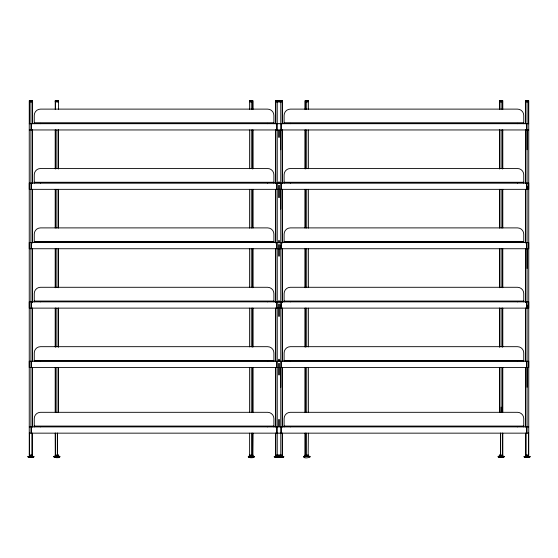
<?xml version="1.0" encoding="UTF-8"?>
<svg xmlns="http://www.w3.org/2000/svg" width="558" height="558" viewBox="0 0 558 558"><rect width="100%" height="100%" fill="white"/><g stroke="black" fill="none" stroke-linecap="round" stroke-linejoin="round"><path stroke-width="0.84" d="M279 456.73L279 457.344M280.772 387.308L280.772 367.513M280.772 308.128L280.772 304.996M280.772 248.735L280.772 245.611M280.772 209.145L280.772 189.343M280.772 149.753L280.772 129.958M501.133 407.11L501.133 412.271L501.133 367.513M525.413 123.709L525.413 101.828L528.747 101.828L528.747 455.035L525.413 455.035M527.08 387.308L527.08 367.513M527.08 308.128L527.08 304.996M527.08 268.531L527.08 248.735M527.08 189.343L527.08 186.219M527.08 149.753L527.08 129.958M32.587 123.709L32.587 101.828L29.253 101.828L29.253 455.035L32.587 455.035M32.573 183.575L32.559 129.958M32.573 242.96L32.559 189.343M32.573 302.352L32.559 248.735M32.559 426.905L32.559 367.513M32.573 360.914L32.559 308.128M55.221 129.958L55.2 168.725M55.221 189.343L55.2 228.117M55.221 248.735L55.2 287.503M55.221 367.513L55.2 412.055M55.221 308.128L55.2 346.895M249.642 129.958L249.621 168.725M249.642 189.343L249.621 228.117M249.642 248.735L249.621 287.503M249.642 308.128L249.621 346.895M249.642 367.513L249.621 412.055M275.589 189.343L275.575 242.96M275.589 129.958L275.575 183.575M275.589 248.735L275.575 302.352M275.589 308.128L275.575 360.914M275.589 367.513L275.589 426.905M278.881 197.595L278.874 185.221M278.881 183.575L278.881 181.922M278.881 316.372L278.874 303.998M278.881 302.352L278.881 300.699M278.881 256.157L278.874 244.613M278.881 242.96L278.881 240.484M279.119 137.38L279.133 129.958L528.74 129.958M278.881 374.934L278.874 363.391M278.881 360.914L278.881 359.268M279.119 197.595L279.126 185.221M278.881 419.476L278.867 426.905L29.26 426.905M279.119 256.157L279.126 244.613M279.119 316.372L279.126 303.998M279.119 374.934L279.126 363.391M282.425 183.575L282.411 129.958M282.425 242.96L282.411 189.343M282.425 302.352L282.411 248.735M282.425 360.914L282.411 308.128M282.411 426.905L282.411 367.513M305.073 129.958L305.045 168.725M305.073 189.343L305.045 228.117M305.073 248.735L305.045 287.503M305.073 308.128L305.045 346.895M305.073 367.513L305.045 412.055M499.494 129.958L499.466 168.725M499.494 248.735L499.466 287.503M499.494 189.343L499.466 228.117M499.494 308.128L499.466 346.895M499.494 367.513L499.466 412.055M525.441 129.958L525.427 183.575M525.441 189.343L525.427 242.96M525.441 308.128L525.427 360.914M525.441 248.735L525.427 302.352M525.441 367.513L525.441 426.905M276.245 101.284L276.287 100.796M279.781 101.284L279.83 100.796M305.728 101.284L305.777 100.796M500.149 101.284L500.198 100.796M250.249 455.663A11.055 10.993 90 0 0 249.21 455.998C244.969 458.299 257.594 458.369 253.36 455.998A11.055 10.993 -90 0 0 252.586 455.733M309.711 456.96L309.697 456.423L303.747 456.402C303.231 460.496 318.785 454.658 303.698 456.96M274.662 457.372L283.366 457.372L283.792 456.493L274.229 456.493M252.272 101.723L252.251 100.817M278.212 101.723L278.17 100.796M307.702 101.723L307.674 100.817M502.123 101.723L502.095 100.817M249.628 433.154L249.628 455.454L252.739 455.663L252.941 433.154M275.561 433.154L275.561 455.454L278.679 455.663L278.895 455.244M279.105 455.244L279.314 455.663L282.432 455.502L282.439 433.154M305.059 433.154L305.059 455.454L308.162 455.663L308.372 433.154M58.437 101.723L58.367 100.796M281.741 101.758L281.734 100.817M528.049 101.758L528.042 100.817M55.361 100.796L55.347 101.779M528.049 455.635L528.112 455.035M276.768 455.844L276.747 455.865A9.137 2.56 -89.8 0 0 276.566 456.088L276.517 456.179A6.452 1.82 -90 0 0 276.391 456.402L276.496 457.372M276.845 455.753L276.517 456.179L281.483 456.179A6.57 1.848 90 0 1 281.609 456.402L281.525 457.365M31.869 101.779L31.862 100.796M303.733 456.423L304.64 455.998A11.055 10.993 -90 0 1 305.414 455.733M525.483 456.2L525.782 455.998A11.055 6.863 -90 0 1 525.943 455.907M503.588 457.372L503.979 456.458L503.107 455.998A11.055 10.421 -90 0 0 502.367 455.733M528.691 457.372L528.949 456.458L528.377 455.998A11.055 6.863 90 0 0 527.729 455.663M56.358 100.719A6.884 2.664 90 0 1 56.86 100.649L56.616 100.635M249.949 100.775A6.884 5.622 -90 0 1 251.281 100.649L251.051 100.635M278.568 100.775A6.884 5.622 -90 0 0 277.228 100.649L277.305 100.635M305.379 100.775A6.884 5.622 -90 0 1 306.712 100.649L306.963 100.635M499.801 100.775A6.884 5.622 -90 0 1 501.133 100.649L501.384 100.635M59.315 457.372L59.706 456.458L58.834 455.998A11.055 10.421 90 0 0 58.346 455.816M251.414 100.635L251.498 100.635M306.872 100.635L306.481 100.635M502.472 100.775A6.884 5.622 -90 0 0 501.14 100.649L501.293 100.635M56.895 100.635L56.672 100.635M252.621 100.775A6.884 5.622 -90 0 0 251.288 100.649L251.184 100.635M308.051 100.775A6.884 5.622 -90 0 0 306.719 100.649L306.774 100.635M278.107 455.837L280.262 455.865M278.017 455.844L276.887 455.879M277.926 455.851L277.131 455.879M278.282 455.823L278.965 455.802L279 457.037M56.867 100.628L56.881 100.635A6.884 2.664 90 0 1 57.495 100.775M277.138 100.635L277.277 100.635A6.884 5.622 -90 0 0 275.889 100.775M280.695 100.635L280.772 100.628A6.884 5.622 -90 0 0 279.432 100.775M526.871 100.635L527.275 100.635M30.732 100.635L31.088 100.635M281.323 455.949L279.642 455.816M29.295 100.796L32.545 100.796M55.242 100.796L58.485 100.796M249.663 100.796L252.907 100.796M275.603 100.796L278.854 100.796M279.146 100.796L282.397 100.796M305.093 100.796L308.337 100.796M499.515 100.796L502.758 100.796M525.455 100.796L528.705 100.796M29.218 100.893L32.622 100.893M55.165 100.893L58.562 100.893M249.579 100.893L252.99 100.893M275.526 100.893L278.93 100.893M279.07 100.893L282.474 100.893M305.01 100.893L308.421 100.893M499.431 100.893L502.842 100.893M525.378 100.893L528.782 100.893M29.204 101.675L32.636 101.675M55.151 101.682L58.576 101.682M249.572 101.675L252.997 101.675M275.512 101.675L278.916 101.682M279.091 101.675L282.488 101.675M305.003 101.675L308.428 101.675M499.424 101.675L502.849 101.675M525.364 101.675L528.796 101.675M55.2 101.828L58.534 101.828L58.492 109.403M278.854 101.828L275.561 101.828L275.561 123.709M279.146 101.828L282.439 101.828L282.439 123.709M34.254 122.872L273.894 122.872M284.106 122.872L523.746 122.872M34.254 123.29L273.894 123.29M284.106 123.29L523.746 123.29M29.253 123.709L278.888 123.709M279.112 123.709L528.747 123.709M29.26 129.958L278.888 129.958L278.881 137.38M34.254 182.264L273.894 182.264M284.106 182.264L523.746 182.264M34.254 182.675L273.894 182.675M284.106 182.675L523.746 182.675M278.888 183.094L29.26 183.094L29.26 189.343L278.888 189.343M279.112 183.094L528.74 183.094L528.74 189.343L279.112 189.343M34.254 241.649L273.894 241.649M284.106 241.649L523.746 241.649M34.254 242.067L273.894 242.067M284.106 242.067L523.746 242.067M278.888 242.486L29.26 242.486L29.26 248.735L278.888 248.735M279.112 242.486L528.74 242.486L528.74 248.735L279.112 248.735M34.254 301.041L273.894 301.041M284.106 301.041L523.746 301.041M34.254 301.459L273.894 301.459M284.106 301.459L523.746 301.459M278.888 301.871L29.26 301.871L29.26 308.128L278.888 308.128M279.112 301.871L528.74 301.871L528.74 308.128L279.112 308.128M34.254 360.426L273.894 360.426M284.106 360.426L523.746 360.426M34.254 360.845L273.894 360.845M284.106 360.845L523.746 360.845M278.888 361.263L29.26 361.263L29.26 367.513L278.888 367.513M279.112 361.263L528.74 361.263L528.74 367.513L279.112 367.513M34.254 426.068L273.894 426.068M284.106 426.068L523.746 426.068M34.254 426.486L273.894 426.486M284.106 426.486L523.746 426.486M528.74 426.905L279.112 426.905L279.119 419.476M29.253 433.154L278.888 433.154M279.112 433.154L528.747 433.154M55.2 455.035L58.527 455.035M249.628 455.035L252.941 455.035M275.561 455.035L278.861 455.035M279.139 455.035L282.439 455.035M305.059 455.035L308.372 455.035M499.473 455.035L502.8 455.035L502.793 433.154M29.267 455.454L32.58 455.454M55.214 455.454L58.52 455.454M249.635 455.502L252.941 455.454M275.568 455.502L278.881 455.454M279.112 455.502L282.425 455.454M305.066 455.502L308.372 455.454M499.487 455.454L502.793 455.454M525.427 455.454L528.74 455.454M29.469 455.663L32.371 455.663M525.629 455.663L528.531 455.663M281.267 455.879L279.209 455.802A1.409 1.409 0 0 1 278.881 455.795M27.963 456.402L33.878 456.402M53.896 456.402L59.832 456.402M248.317 456.402L254.267 456.423M274.285 456.402L283.715 456.402M498.168 456.402L504.104 456.402M524.122 456.402L530.037 456.402M27.9 456.493L33.94 456.493M53.847 456.493L59.88 456.493M248.268 456.493L254.302 456.493M303.698 456.493L309.732 456.493M498.12 456.493L504.153 456.493M524.06 456.493L530.1 456.493M27.907 456.96L33.933 456.96M53.854 456.96L59.873 456.96M248.275 456.96L254.302 456.96M274.229 456.96L283.778 456.96M498.127 456.96L504.146 456.96M524.067 456.96L530.093 456.96M28.325 457.372L33.515 457.372M55.633 455.733A11.055 10.421 -90 0 0 54.893 455.998C51.65 457.748 58.583 458.069 59.455 457.372M498.545 457.372L503.728 457.372M524.485 457.372L529.675 457.372M280.82 100.635L280.772 100.628A6.884 5.622 -90 0 1 282.111 100.775M498.685 457.372L498.294 456.458L499.166 455.998A11.055 10.421 90 0 1 499.654 455.816M29.309 457.372L29.051 456.458L29.623 455.998A11.055 6.863 -90 0 1 30.271 455.663M29.979 455.656L29.888 455.035M309.669 456.402L308.79 455.998A11.055 10.993 -90 0 0 307.751 455.663M32.517 456.2L32.218 455.998A11.055 6.863 90 0 0 32.057 455.907M502.779 129.958L502.8 168.725M502.779 189.343L502.8 228.117M502.779 248.735L502.8 287.503M502.779 308.128L502.8 346.895M502.779 367.513L502.8 412.055M308.358 129.958L308.379 168.725M308.358 189.343L308.379 228.117M308.358 248.735L308.379 287.503M308.358 308.128L308.379 346.895M308.358 367.513L308.379 412.055M279.119 181.922L279.119 183.575M279.119 240.484L279.119 242.96M279.119 300.699L279.119 302.352M279.119 359.268L279.119 360.914M252.927 129.958L252.955 168.725M252.927 189.343L252.955 228.117M252.927 248.735L252.955 287.503M252.927 308.128L252.955 346.895M252.927 367.513L252.955 412.055M58.506 129.958L58.534 168.725M58.506 189.343L58.534 228.117M58.506 248.735L58.534 287.503M58.506 308.128L58.534 346.895M58.506 367.513L58.534 412.055M528.531 101.828L528.531 123.709M528.538 433.154L528.538 455.035M527.08 101.828L527.08 433.154M526.501 123.709L526.501 129.958M526.501 183.094L526.501 189.343M526.501 242.486L526.501 248.735M526.501 301.871L526.501 308.128M526.501 361.263L526.501 367.513M526.501 426.905L526.501 433.154M525.936 433.154L525.936 455.035M525.775 433.154L525.775 455.035M525.629 101.828L525.629 123.709M525.622 129.958L525.622 183.408M525.622 189.343L525.622 242.8M525.622 248.735L525.622 302.185M525.622 308.128L525.622 361.577M525.622 367.513L525.622 426.905M523.746 123.709L523.746 115.373A6.25 6.25 0 0 0 517.496 109.117L290.355 109.117A6.25 6.25 0 0 0 284.106 115.373L284.106 123.709M523.746 183.094L523.746 174.759A6.25 6.25 0 0 0 517.496 168.509L290.355 168.509A6.25 6.25 0 0 0 284.106 174.759L284.106 183.094M523.746 242.486L523.746 234.151A6.25 6.25 0 0 0 517.496 227.894L290.355 227.894A6.25 6.25 0 0 0 284.106 234.151L284.106 242.486M523.746 301.871L523.746 293.536A6.25 6.25 0 0 0 517.496 287.286L290.355 287.286A6.25 6.25 0 0 0 284.106 293.536L284.106 301.871M523.746 361.263L523.746 352.928A6.25 6.25 0 0 0 517.496 346.678L290.355 346.678A6.25 6.25 0 0 0 284.106 352.928L284.106 361.263M523.746 426.905L523.746 418.57A6.25 6.25 0 0 0 517.496 412.313L290.355 412.313A6.25 6.25 0 0 0 284.106 418.57L284.106 426.905M517.496 123.29L517.496 123.709M517.496 182.675L517.496 183.094M517.496 242.067L517.496 242.486M517.496 301.459L517.496 301.871M517.496 360.845L517.496 361.263M517.496 426.486L517.496 426.905M502.8 109.403L502.8 101.828L499.466 101.828L499.466 109.403M502.709 455.035C503.079 456.409 499.18 456.43 499.563 455.035M502.584 101.828L502.584 109.403M502.598 129.958L502.598 168.983M502.598 189.343L502.598 227.524M502.598 248.735L502.598 287.761M502.598 308.128L502.598 347.153M502.598 367.513L502.598 412.481M502.598 433.154L502.598 455.035M501.133 101.828L501.133 109.403M501.133 129.958L501.133 168.69M501.133 189.343L501.133 228.076M501.133 248.735L501.133 287.468M501.133 308.128L501.133 346.86M500.652 433.154L500.652 455.035M500.582 433.154L500.582 455.035M499.689 101.828L499.689 109.403M499.675 129.958L499.675 168.983M499.675 189.343L499.675 227.524M499.675 248.735L499.675 287.761M499.675 308.128L499.675 347.153M499.675 367.513L499.675 412.481M308.379 109.403L308.379 101.828L305.045 101.828L305.045 109.403M306.712 101.828L306.712 109.403M306.712 129.958L306.712 168.69M306.712 189.343L306.712 228.076M306.712 248.735L306.712 287.468M306.712 308.128L306.712 346.86M306.712 367.513L306.712 412.271M306.544 433.154L306.565 455.035M305.268 101.828L305.268 109.403M305.254 129.958L305.254 168.983M305.254 189.343L305.254 227.524M305.254 248.735L305.254 287.761M305.254 308.128L305.254 347.153M305.254 367.513L305.254 412.481M305.254 433.154L305.254 455.035M290.355 123.29L290.355 123.709M290.355 182.675L290.355 183.094M290.355 242.067L290.355 242.486M290.355 301.459L290.355 301.871M290.355 360.845L290.355 361.263M290.355 426.486L290.355 426.905M282.222 101.828L282.222 123.709M282.229 129.958L282.229 183.408M282.229 189.343L282.229 242.8M282.229 248.735L282.229 302.185M282.229 308.128L282.229 361.577M282.229 367.513L282.229 426.905M282.222 433.154L282.222 455.035M281.351 123.709L281.351 129.958M281.351 183.094L281.351 189.343M281.351 242.486L281.351 248.735M281.351 301.871L281.351 308.128M281.351 361.263L281.351 367.513M281.351 426.905L281.351 433.154M280.772 101.828L280.772 455.035M277.228 101.828L277.228 455.035M276.649 123.709L276.649 129.958M276.649 183.094L276.649 189.343M276.649 242.486L276.649 248.735M276.649 301.871L276.649 308.128M276.649 361.263L276.649 367.513M276.649 426.905L276.649 433.154M275.778 101.828L275.778 123.709M275.771 129.958L275.771 183.408M275.771 189.343L275.771 242.8M275.771 248.735L275.771 302.185M275.771 308.128L275.771 361.577M275.771 367.513L275.771 426.905M275.778 433.154L275.778 455.035M273.894 123.709L273.894 115.373A6.25 6.25 0 0 0 267.645 109.117L40.504 109.117A6.25 6.25 0 0 0 34.254 115.373L34.254 123.709M273.894 183.094L273.894 174.759A6.25 6.25 0 0 0 267.645 168.509L40.504 168.509A6.25 6.25 0 0 0 34.254 174.759L34.254 183.094M273.894 242.486L273.894 234.151A6.25 6.25 0 0 0 267.645 227.894L40.504 227.894A6.25 6.25 0 0 0 34.254 234.151L34.254 242.486M273.894 301.871L273.894 293.536A6.25 6.25 0 0 0 267.645 287.286L40.504 287.286A6.25 6.25 0 0 0 34.254 293.536L34.254 301.871M273.894 361.263L273.894 352.928A6.25 6.25 0 0 0 267.645 346.678L40.504 346.678A6.25 6.25 0 0 0 34.254 352.928L34.254 361.263M273.894 426.905L273.894 418.57A6.25 6.25 0 0 0 267.645 412.313L40.504 412.313A6.25 6.25 0 0 0 34.254 418.57L34.254 426.905M267.645 123.29L267.645 123.709M267.645 182.675L267.645 183.094M267.645 242.067L267.645 242.486M267.645 301.459L267.645 301.871M267.645 360.845L267.645 361.263M267.645 426.486L267.645 426.905M252.955 109.403L252.955 101.828L249.621 101.828L249.621 109.403M252.732 101.828L252.732 109.403M252.746 129.958L252.746 168.983M252.746 189.343L252.746 227.524M252.746 248.735L252.746 287.761M252.746 308.128L252.746 347.153M252.746 367.513L252.746 412.481M252.746 433.154L252.746 455.035M251.456 433.154L251.456 455.035M251.288 101.828L251.288 109.403M251.288 129.958L251.288 168.69M251.288 189.343L251.288 228.076M251.288 248.735L251.288 287.468M251.288 308.128L251.288 346.86M251.288 367.513L251.288 412.271M58.437 455.035L58.339 455.635L55.298 455.502L55.207 433.154M58.325 129.958L58.325 168.983M58.325 189.343L58.325 227.524M58.325 248.735L58.325 287.761M58.325 308.128L58.325 347.153M58.325 367.513L58.325 412.481M57.418 433.154L57.418 455.035M57.348 433.154L57.348 455.035M56.867 129.958L56.867 168.69M56.867 189.343L56.867 228.076M56.867 248.735L56.867 287.468M56.867 308.128L56.867 346.86M56.867 367.513L56.867 412.271M55.437 101.828L55.437 109.403M55.402 129.958L55.402 168.983M55.402 189.343L55.402 227.524M55.402 248.735L55.402 287.761M55.402 308.128L55.402 347.153M55.402 367.513L55.402 412.481M55.402 433.154L55.402 455.035M55.235 101.828L55.235 109.403M40.504 123.29L40.504 123.709M40.504 182.675L40.504 183.094M40.504 242.067L40.504 242.486M40.504 301.459L40.504 301.871M40.504 360.845L40.504 361.263M40.504 426.486L40.504 426.905M32.371 101.828L32.371 123.709M32.378 129.958L32.378 183.408M32.378 189.343L32.378 242.8M32.378 248.735L32.378 302.185M32.378 308.128L32.378 361.577M32.378 367.513L32.378 426.905M32.224 433.154L32.224 455.035M32.064 433.154L32.064 455.035M31.499 123.709L31.499 129.958M31.499 183.094L31.499 189.343M31.499 242.486L31.499 248.735M31.499 301.871L31.499 308.128M31.499 361.263L31.499 367.513M31.499 426.905L31.499 433.154M30.92 101.828L30.92 433.154M29.469 101.828L29.469 123.709M29.462 433.154L29.462 455.035M57.502 101.779A2.093 0.809 90 0 1 57.418 101.828M528.419 100.775A6.884 5.622 -90 0 0 527.08 100.649L527.08 100.628A6.884 5.622 -90 0 0 525.741 100.775M525.901 101.828A2.093 1.709 90 0 1 525.734 101.779M250.11 101.828A2.093 1.709 -90 0 1 249.942 101.779M279.412 455.753A1.995 1.995 0 0 1 279.133 455.795M278.77 455.795A1.995 1.995 0 0 1 278.491 455.753M281.323 455.942A8.328 2.344 89.9 0 1 281.483 456.165M276.057 101.828A2.093 1.709 -90 0 1 275.889 101.779M305.54 101.828A2.093 1.709 90 0 1 305.372 101.779M499.961 101.828A2.093 1.709 90 0 1 499.794 101.779M32.259 100.775A6.884 5.622 -90 0 0 30.92 100.649L30.997 100.635A6.884 5.622 -90 0 0 29.581 100.775M32.266 101.779A2.093 1.709 90 0 1 32.099 101.828M29.748 101.828A2.093 1.709 -90 0 1 29.581 101.779M279.593 101.828A2.093 1.709 -90 0 1 279.425 101.779"/></g></svg>
